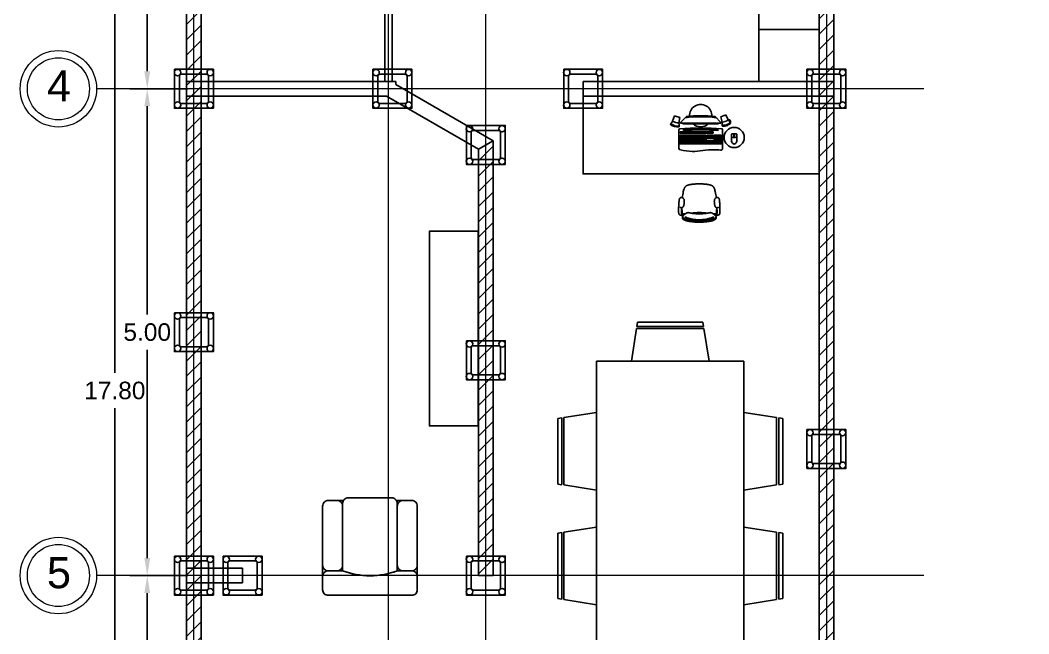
# Model space of a CAD drawing. Header units: metres. Extents: x 25 to 708562, y 11 to 4563236.
# Drawn here: x 25.21 to 35.57, y 18.1 to 24.4 of the extents above; entities that cross this region are included whole.
import ezdxf

# ---------------------------------------------------------------- set-up
doc = ezdxf.new("R2010")
doc.units = ezdxf.units.M
doc.header["$PDMODE"] = 35
doc.linetypes.add('ACAD_ISO04W100', pattern=[30, 24, -3, 0, -3])
for name, color, linetype, lineweight in [('Aux', 10, 'ACAD_ISO04W100', 18), ('Cotas', 100, 'Continuous', 15), ('Muros', 140, 'Continuous', 25)]:
    doc.layers.add(name, color=color, linetype=linetype, lineweight=lineweight)
for name, color, linetype in [('Kastillo', 30, 'Continuous'), ('Muebles', 8, 'Continuous'), ('Muros de Carga', 221, 'Continuous')]:
    doc.layers.add(name, color=color, linetype=linetype)
doc.styles.get("Standard").update_dxf_attribs({"font": 'arial.ttf'})
doc.dimstyles.new('Muros', dxfattribs={"dimtxt": 0.18, "dimasz": 0.18, "dimexe": 0.18, "dimexo": 0.0625, "dimgap": 0.09, "dimtad": 0, "dimtih": 1, "dimtoh": 1, "dimzin": 0, "dimdsep": 46, "dimtxsty": 'Standard', "dimcen": 0.09, "dimadec": 0, "dimazin": 0, "dimtfac": 1, "dimtofl": 0, "dimtmove": 0, "dimatfit": 3, "dimfxl": 1, "dimtolj": 1, "dimtzin": 0, "dimarcsym": 0})
pattern_1 = [(45, (23.29246, 9.41529), (-0.07857724, 0.07857724), [])]

# ---------------------------------------------------------------- blocks, each defined once
blk = doc.blocks.new('mesa_07')
at = {"linetype": 'Continuous'}
for p, q in [((-62.21, 70.1), (-62.6, 67.6)), ((-62.21, 70.1), (-22.21, 70.1)), ((-21.82, 67.59), (-22.21, 70.1)), ((7.79, 70.1), (7.4, 67.6)), ((7.79, 70.1), (47.79, 70.1)), ((48.18, 67.59), (47.79, 70.1)), ((-62.79, 66.35), (-65.92, 46.34)), ((-62.78, 66.35), (-21.61, 66.35)), ((-21.81, 67.6), (-62.59, 67.6)), ((-18.49, 46.34), (-21.62, 66.34)), ((7.21, 66.35), (4.08, 46.34)), ((7.22, 66.35), (48.39, 66.35)), ((48.19, 67.6), (7.41, 67.6)), ((51.51, 46.34), (48.38, 66.34)), ((82.79, 46.35), (-97.21, 46.35)), ((-97.21, 46.35), (-97.21, -43.65)), ((82.79, -43.65), (82.79, 46.35)), ((-117.21, 21.93), (-97.2, 25.06)), ((102.79, 21.93), (82.79, 25.06)), ((-120.96, 21.35), (-118.46, 21.74)), ((-120.96, 21.35), (-120.96, -18.65)), ((-118.46, -19.05), (-118.46, 21.73)), ((-117.21, 21.92), (-117.21, -19.25)), ((102.79, 21.92), (102.79, -19.25)), ((106.54, 21.35), (104.04, 21.74)), ((104.04, -19.05), (104.04, 21.73)), ((106.54, 21.35), (106.54, -18.65)), ((-118.46, -19.05), (-120.96, -18.65)), ((-97.2, -22.37), (-117.21, -19.24)), ((82.79, -22.37), (102.79, -19.24)), ((104.04, -19.05), (106.54, -18.65)), ((-97.21, -43.65), (82.79, -43.65)), ((-62.79, -63.66), (-65.92, -43.65)), ((-18.49, -43.65), (-21.62, -63.65)), ((7.21, -63.66), (4.08, -43.65)), ((51.51, -43.65), (48.38, -63.65)), ((-62.78, -63.65), (-21.61, -63.65)), ((-62.21, -67.4), (-62.6, -64.91)), ((-21.81, -64.9), (-62.59, -64.9)), ((-62.21, -67.4), (-22.21, -67.4)), ((-21.82, -64.9), (-22.21, -67.4)), ((7.22, -63.65), (48.39, -63.65)), ((7.79, -67.4), (7.4, -64.91)), ((48.19, -64.9), (7.41, -64.9)), ((7.79, -67.4), (47.79, -67.4)), ((48.18, -64.9), (47.79, -67.4))]:
    blk.add_line(p, q, dxfattribs=at)
blk = doc.blocks.new('SILLON1')
blk.add_lwpolyline([(0, 0), (0, 0.375, -0.414214), (0.05, 0.425), (0.17, 0.425, -0.414214), (0.22, 0.375), (0.22, 0.2463, -0.236068), (0.22, 0.2463, 0.082193), (0.1749, 0, 0.082193), (0.22, -0.2463, -0.236068), (0.22, -0.2463), (0.22, -0.375, -0.414214), (0.17, -0.425), (0.05, -0.425, -0.414214), (0, -0.375)], format="xyb", close=True)
for points in [[(0, -0.025), (0, 0.375, -0.414214), (0.05, 0.425), (0.8, 0.425, -0.414214), (0.85, 0.375), (0.85, 0.2383, -0.414214)], [(0.47, 0.425), (0.27, 0.425, 0.414214), (0.22, 0.375), (0.22, 0.295, 0.414214), (0.27, 0.245), (0.8, 0.245, 0.414214), (0.85, 0.295), (0.85, 0.375, 0.414214), (0.8, 0.425), (0.47, 0.425)], [(0.22, 0.245, -0.001903), (0.22, 0.245, 0.082193), (0.1747, -0.0018, 0.081293), (0.2187, -0.245), (0.825, -0.245, 0.414214), (0.875, -0.195), (0.875, 0.195, 0.414214), (0.825, 0.245), (0.22, 0.245)], [(0.85, -0.2383), (0.85, -0.375, -0.414214), (0.8, -0.425), (0.05, -0.425, -0.414214), (0, -0.375), (0, -0.025)], [(0.47, -0.425), (0.27, -0.425, -0.414214), (0.22, -0.375), (0.22, -0.295, -0.414214), (0.27, -0.245), (0.8, -0.245, -0.414214), (0.85, -0.295), (0.85, -0.375, -0.414214), (0.8, -0.425), (0.47, -0.425)]]:
    blk.add_lwpolyline(points, format="xyb")
blk = doc.blocks.new('oficina_04')
for p, q in [((-651.1, 1661.1), (-653.2, 1655.5)), ((-645.3, 1659.5), (-651.1, 1661.1)), ((-645.3, 1659.5), (-646.3, 1653.7)), ((-644.7, 1654.2), (-638.4, 1660.4)), ((-601.4, 1654.2), (-607.6, 1660.4)), ((-595.9, 1662.2), (-601.5, 1660.2)), ((-601.5, 1660.2), (-600.1, 1654.4)), ((-595.9, 1662.2), (-593.4, 1656.8)), ((-655, 1652.8), (-655.3, 1652.3)), ((-646.5, 1646.4), (-646.5, 1626.6)), ((-646.1, 1650.4), (-646.1, 1649.9)), ((-644.3, 1653.3), (-601.7, 1653.3)), ((-642, 1652.8), (-642, 1653.3)), ((-642, 1652.8), (-604, 1652.8)), ((-641.6, 1646.6), (-641.5, 1645.6)), ((-639.7, 1646.7), (-639.7, 1645.7)), ((-637.8, 1646.8), (-637.8, 1645.8)), ((-636, 1646.9), (-636, 1645.9)), ((-634.1, 1646.9), (-634.1, 1645.9)), ((-632.3, 1647), (-632.2, 1646)), ((-630.4, 1647), (-630.4, 1646)), ((-628.6, 1647), (-628.5, 1646)), ((-626.7, 1647.1), (-626.7, 1646.1)), ((-624.8, 1647.1), (-624.8, 1646.1)), ((-623, 1647.1), (-623, 1646.1)), ((-621.1, 1647.1), (-621.1, 1646.1)), ((-619.3, 1647.1), (-619.3, 1646.1)), ((-617.4, 1647), (-617.4, 1646)), ((-615.5, 1647), (-615.6, 1646)), ((-613.7, 1647), (-613.7, 1646)), ((-611.8, 1646.9), (-611.9, 1645.9)), ((-610, 1646.9), (-610, 1645.9)), ((-608.1, 1646.8), (-608.2, 1645.8)), ((-606.3, 1646.7), (-606.3, 1645.7)), ((-604.4, 1646.6), (-604.5, 1645.6)), ((-604, 1652.8), (-604, 1653.3)), ((-600.1, 1651.2), (-600, 1650.6)), ((-599.5, 1626.4), (-599.5, 1646.4)), ((-591.3, 1654.3), (-591.1, 1653.8)), ((-645, 1644.1), (-609.5, 1644.1)), ((-645, 1644.1), (-645, 1642.6)), ((-645, 1642.6), (-609.5, 1642.6)), ((-645, 1640.6), (-645, 1631.6)), ((-617, 1640.6), (-645, 1640.6)), ((-645, 1638.8), (-617, 1638.8)), ((-645, 1637), (-617, 1637)), ((-645, 1635.2), (-617, 1635.2)), ((-643.1, 1644.1), (-643.1, 1642.6)), ((-643.1, 1640.6), (-643.1, 1631.6)), ((-641.2, 1644.1), (-641.2, 1642.6)), ((-641.2, 1640.6), (-641.2, 1631.6)), ((-639.4, 1644.1), (-639.4, 1642.6)), ((-639.4, 1640.6), (-639.4, 1631.6)), ((-637.5, 1644.1), (-637.5, 1642.6)), ((-637.5, 1640.6), (-637.5, 1631.6)), ((-635.6, 1644.1), (-635.6, 1642.6)), ((-635.6, 1640.6), (-635.6, 1631.6)), ((-633.8, 1644.1), (-633.8, 1642.6)), ((-633.8, 1640.6), (-633.8, 1631.6)), ((-631.9, 1644.1), (-631.9, 1642.6)), ((-631.9, 1640.6), (-631.9, 1631.6)), ((-630, 1644.1), (-630, 1642.6)), ((-630, 1640.6), (-630, 1631.6)), ((-628.2, 1644.1), (-628.2, 1642.6)), ((-628.2, 1640.6), (-628.2, 1631.6)), ((-626.3, 1644.1), (-626.3, 1642.6)), ((-626.3, 1640.6), (-626.3, 1631.6)), ((-624.4, 1644.1), (-624.4, 1642.6)), ((-624.4, 1640.6), (-624.4, 1631.6)), ((-622.6, 1644.1), (-622.6, 1642.6)), ((-622.6, 1640.6), (-622.6, 1631.6)), ((-620.7, 1644.1), (-620.7, 1642.6)), ((-620.7, 1640.6), (-620.7, 1631.6)), ((-618.8, 1644.1), (-618.8, 1642.6)), ((-618.8, 1640.6), (-618.8, 1631.6)), ((-617, 1644.1), (-617, 1642.6)), ((-617, 1631.6), (-617, 1640.6)), ((-616, 1640.6), (-616, 1637.4)), ((-609.3, 1640.6), (-616, 1640.6)), ((-616, 1639), (-609.3, 1639)), ((-616, 1637.4), (-609.3, 1637.4)), ((-616, 1634.8), (-616, 1631.6)), ((-609.3, 1634.8), (-616, 1634.8)), ((-615.1, 1644.1), (-615.1, 1642.6)), ((-613.8, 1640.6), (-613.8, 1637.4)), ((-613.8, 1634.8), (-613.8, 1631.6)), ((-613.2, 1644.1), (-613.2, 1642.6)), ((-611.6, 1640.6), (-611.6, 1637.4)), ((-611.6, 1634.8), (-611.6, 1631.6)), ((-611.4, 1644.1), (-611.4, 1642.6)), ((-609.5, 1644.1), (-609.5, 1642.6)), ((-609.3, 1637.4), (-609.3, 1640.6)), ((-609.3, 1631.6), (-609.3, 1634.8)), ((-608.4, 1640.6), (-608.4, 1631.6)), ((-601, 1640.6), (-608.4, 1640.6)), ((-608.4, 1638.8), (-601, 1638.8)), ((-608.4, 1637), (-601, 1637)), ((-608.4, 1635.2), (-601, 1635.2)), ((-606.5, 1640.6), (-606.5, 1631.6)), ((-604.7, 1640.6), (-604.7, 1631.6)), ((-602.8, 1640.6), (-602.8, 1631.6)), ((-601, 1631.6), (-601, 1640.6)), ((-590.1, 1640.8), (-590.1, 1634.9)), ((-587.1, 1641.5), (-587.1, 1641.9)), ((-587.1, 1638), (-587.1, 1638.8)), ((-584.1, 1634.9), (-584.1, 1640.8)), ((-646.5, 1631.1), (-599.5, 1631.1)), ((-645, 1633.4), (-617, 1633.4)), ((-645, 1631.6), (-617, 1631.6)), ((-616, 1633.2), (-609.3, 1633.2)), ((-616, 1631.6), (-609.3, 1631.6)), ((-608.4, 1633.4), (-601, 1633.4)), ((-608.4, 1631.6), (-601, 1631.6))]:
    blk.add_line(p, q)
for points in [[(-593, 1656.4), (-592.1, 1657), (-590.8, 1655.3), (-591.6, 1654.7)], [(-593.9, 1651.3), (-593.8, 1651), (-594.2, 1650.8), (-594.4, 1651.1)], [(-591.9, 1652.5), (-591.7, 1652.2), (-592.1, 1652), (-592.3, 1652.2)]]:
    blk.add_lwpolyline(points)
blk.add_lwpolyline([(-587.4, 1638.8), (-586.7, 1638.8), (-586.7, 1641.5), (-587.4, 1641.5)], close=True)
blk.add_circle((-587.1, 1638), 10.8)
for centre, radius, start, end in [((-623, 1661.4), 12, 357.2, 182.8), ((-623, 1537.5), 122.8, 82.2419, 97.7581), ((-623, 1538.5), 122.8, 82.7836, 97.2164), ((-601.3, 1668.2), 13.9, 274.6696, 304.6696), ((-608.2, 1643), 20.2, 33.6916, 42.9076), ((-654.8, 1652.1), 0.5, 154.6952, 231.1927), ((-648.2, 1660.3), 11, 231.1927, 278.8073), ((-637.3, 1643), 20.2, 141.762, 150.978), ((-648, 1661.3), 11, 230.0954, 279.9046), ((-646.3, 1667.6), 13.9, 240, 270), ((-646.6, 1649.9), 0.5, 278.8073, 355.3048), ((-645.5, 1646.4), 1, 93.3954, 180), ((-666.3, 1650.8), 20.2, 359.022, 8.238), ((-623, 1267.2), 380.9, 86.6046, 93.3954), ((-644.3, 1653.8), 0.5, 135, 270), ((-623, 1266.2), 380.9, 87.2046, 92.7954), ((-623, 1265.2), 380.9, 87.2119, 92.7881), ((-623, 1661.4), 12, 225.3978, 314.6022), ((-601.7, 1653.8), 0.5, 270, 45), ((-600.5, 1646.4), 1, 0, 86.6046), ((-579.9, 1653.2), 20.2, 176.4315, 185.6476), ((-599.1, 1662.1), 11, 264.7649, 314.5742), ((-599.5, 1650.7), 0.5, 189.3647, 265.8623), ((-598.7, 1661.2), 11, 265.8623, 313.4768), ((-591.5, 1653.6), 0.5, 313.4768, 29.9744), ((-589.1, 1640.8), 1, 93.2537, 180), ((-587.1, 1648.7), 10.7, 253.6658, 286.3342), ((-584.8, 1635.2), 5.25, 183.8913, 225.9268), ((-587.1, 1605.6), 36.2, 86.7463, 93.2537), ((-589.3, 1635.2), 5.25, 314.0732, 356.1087), ((-585.1, 1640.8), 1, 0, 86.7463), ((-644.5, 1626.6), 2, 180, 259.6723), ((-601.5, 1626.4), 2, 263.962, 0), ((-587.1, 1632.9), 2, 224.9768, 315.0232)]:
    blk.add_arc(centre, radius, start, end)
blk.add_open_spline([(-644.8, 1624.6), (-640.6, 1623.8), (-628.7, 1621.9), (-614.3, 1625.6), (-604.1, 1624.7), (-601.7, 1624.5)], degree=3, knots=[1.656566, 1.656566, 1.656566, 1.656566, 14.358286, 37.680873, 44.999135, 44.999135, 44.999135, 44.999135])
blk = doc.blocks.new('sillondes002-pl')
for points in [[(-27.8, 33.2), (-27.4, 33.4), (-26.9, 33.5), (-26.6, 33.6), (-26.2, 33.6), (-25.9, 33.7), (-25.6, 33.7), (-25.4, 33.7), (-25.1, 33.7), (-24.9, 33.7), (-24.7, 33.6), (-24.5, 33.6), (-24.4, 33.6), (-24.2, 33.5), (-24.1, 33.5), (-23.9, 33.4), (-23.8, 33.3), (-23.7, 33.2), (-23.6, 33.2), (-23.4, 33), (-23.3, 32.9), (-23.2, 32.7), (-23.1, 32.6), (-22.9, 32.4), (-22.8, 32.1), (-22.7, 31.9), (-22.6, 31.6), (-22.4, 31.2), (-22.3, 30.9), (-22.2, 30.5), (-22.1, 30.1), (-22, 29.7), (-21.9, 29.3), (-21.8, 28.8), (-21.8, 28.4), (-21.7, 27.9), (-21.7, 27.5), (-21.6, 27), (-21.6, 26.5), (-21.6, 26.1), (-21.6, 25.6), (-21.5, 25.1), (-21.5, 24.6), (-21.6, 24.1), (-21.6, 23.7), (-21.6, 23.2), (-21.7, 22.8), (-21.8, 22.3), (-22, 21.9), (-22.2, 21.5), (-22.4, 21.1), (-22.7, 20.7), (-23, 20.4), (-23.3, 20), (-23.6, 19.8), (-23.9, 19.6), (-24.3, 19.4), (-24.7, 19.3), (-25, 19.2), (-25.4, 19.2), (-25.7, 19.2), (-26, 19.3), (-26.4, 19.4), (-26.7, 19.5), (-27, 19.6), (-27.2, 19.7), (-27.5, 19.9), (-27.7, 20.1), (-27.9, 20.4), (-28.1, 20.7), (-28.3, 21.1), (-28.4, 21.6), (-28.6, 22.3), (-28.7, 23.1), (-28.8, 24), (-28.9, 24.9), (-29, 26), (-29.1, 27), (-29.2, 28.1), (-29.2, 29.2), (-29.3, 30.2), (-29.3, 31.2), (-29.4, 32.1), (-29.4, 32.9), (-29.4, 33.7), (-29.4, 34.5), (-29.5, 35.2), (-29.5, 35.9), (-29.5, 36.6), (-29.5, 37.2), (-29.5, 37.9), (-29.5, 38.5), (-29.5, 39.1), (-29.5, 39.6), (-29.4, 40.1), (-29.4, 40.6), (-29.4, 41), (-29.3, 41.4), (-29.2, 41.8), (-29.2, 42.1), (-29.1, 42.3), (-29, 42.6), (-28.9, 42.8), (-28.8, 43), (-28.6, 43.2), (-28.4, 43.4), (-28.3, 43.5), (-28.1, 43.7), (-27.8, 43.8), (-27.6, 44), (-27.3, 44.1), (-27, 44.2), (-26.7, 44.3), (-26.4, 44.4), (-26, 44.5), (-25.6, 44.6), (-25.2, 44.7), (-24.7, 44.7), (-24.1, 44.8), (-23.4, 44.8), (-22.7, 44.8)], [(-25, 33.7), (-25.1, 35), (-25.2, 36.2), (-25.3, 37.2), (-25.4, 38), (-25.4, 38.7), (-25.5, 39.3), (-25.5, 39.8), (-25.5, 40.2), (-25.5, 40.6), (-25.5, 40.9), (-25.4, 41.2), (-25.4, 41.5), (-25.4, 41.7), (-25.3, 41.9), (-25.3, 42.1), (-25.2, 42.3), (-25.1, 42.5), (-25, 42.7), (-24.9, 42.9), (-24.8, 43.1), (-24.6, 43.3), (-24.4, 43.5), (-24.2, 43.8), (-23.9, 44)], [(23.7, 47.7), (22.6, 48.2), (21.7, 48.7), (20.8, 49.1), (20, 49.4), (19.3, 49.7), (18.6, 49.9), (17.9, 50.1), (17.3, 50.3), (16.7, 50.5), (16, 50.7), (15.4, 50.8), (14.7, 51), (13.9, 51.2), (13.1, 51.3), (12.2, 51.5), (11.2, 51.6), (10, 51.7), (8.8, 51.8), (7.4, 52), (6, 52.1), (4.5, 52.1), (3, 52.2), (1.4, 52.2), (-0.2, 52.2), (-1.8, 52.2), (-3.4, 52.2), (-4.9, 52.1), (-6.4, 52.1), (-7.9, 52), (-9.2, 51.8), (-10.5, 51.7), (-11.7, 51.6), (-12.7, 51.5), (-13.6, 51.3), (-14.5, 51.2), (-15.2, 51), (-15.9, 50.8), (-16.5, 50.7), (-17.2, 50.5), (-17.8, 50.3), (-18.4, 50.1), (-19.1, 49.9), (-19.8, 49.7), (-20.5, 49.4), (-21.3, 49.1), (-22.2, 48.7), (-23.2, 48.2), (-24.2, 47.7)], [(-20.6, 46.9), (-19.4, 47.3), (-18.3, 47.7), (-17.3, 48.1), (-16.3, 48.4), (-15.3, 48.7), (-14.4, 49), (-13.6, 49.2), (-12.8, 49.4), (-12, 49.6), (-11.2, 49.8), (-10.5, 50), (-9.8, 50.1), (-9.1, 50.2), (-8.4, 50.3), (-7.6, 50.4), (-6.9, 50.5), (-6.1, 50.6), (-5.3, 50.6), (-4.5, 50.7), (-3.7, 50.8), (-2.8, 50.8), (-2, 50.8), (-1.1, 50.9), (-0.3, 50.9), (0.6, 50.9), (1.5, 50.8), (2.3, 50.8), (3.2, 50.8), (4, 50.7), (4.8, 50.6), (5.6, 50.6), (6.4, 50.5), (7.1, 50.4), (7.8, 50.3), (8.6, 50.2), (9.3, 50.1), (10, 50), (10.7, 49.8), (11.5, 49.6), (12.2, 49.4), (13.1, 49.2), (13.9, 49), (14.8, 48.7), (15.7, 48.4), (16.7, 48.1), (17.8, 47.7), (18.9, 47.3), (20.1, 46.9)], [(27.3, 33.2), (26.8, 33.4), (26.4, 33.5), (26, 33.6), (25.7, 33.6), (25.4, 33.7), (25.1, 33.7), (24.8, 33.7), (24.6, 33.7), (24.4, 33.7), (24.2, 33.6), (24, 33.6), (23.8, 33.6), (23.7, 33.5), (23.5, 33.5), (23.4, 33.4), (23.3, 33.3), (23.1, 33.2), (23, 33.2), (22.9, 33), (22.8, 32.9), (22.7, 32.7), (22.5, 32.6), (22.4, 32.4), (22.3, 32.1), (22.2, 31.9), (22, 31.6), (21.9, 31.2), (21.8, 30.9), (21.7, 30.5), (21.6, 30.1), (21.5, 29.7), (21.4, 29.3), (21.3, 28.8), (21.2, 28.4), (21.2, 27.9), (21.1, 27.5), (21.1, 27), (21.1, 26.5), (21.1, 26.1), (21, 25.6), (21, 25.1), (21, 24.6), (21, 24.1), (21.1, 23.7), (21.1, 23.2), (21.2, 22.8), (21.3, 22.3), (21.5, 21.9), (21.6, 21.5), (21.9, 21.1), (22.1, 20.7), (22.4, 20.4), (22.7, 20), (23.1, 19.8), (23.4, 19.6), (23.8, 19.4), (24.1, 19.3), (24.5, 19.2), (24.8, 19.2), (25.2, 19.2), (25.5, 19.3), (25.8, 19.4), (26.1, 19.5), (26.4, 19.6), (26.7, 19.7), (27, 19.9), (27.2, 20.1), (27.4, 20.4), (27.6, 20.7), (27.8, 21.1), (27.9, 21.6), (28.1, 22.3), (28.2, 23.1), (28.3, 24), (28.4, 24.9), (28.5, 26), (28.6, 27), (28.6, 28.1), (28.7, 29.2), (28.7, 30.2), (28.8, 31.2), (28.8, 32.1), (28.9, 32.9), (28.9, 33.7), (28.9, 34.5), (28.9, 35.2), (29, 35.9), (29, 36.6), (29, 37.2), (29, 37.9), (29, 38.5), (28.9, 39.1), (28.9, 39.6), (28.9, 40.1), (28.9, 40.6), (28.8, 41), (28.8, 41.4), (28.7, 41.8), (28.7, 42.1), (28.6, 42.3), (28.5, 42.6), (28.4, 42.8), (28.2, 43), (28.1, 43.2), (27.9, 43.4), (27.7, 43.5), (27.5, 43.7), (27.3, 43.8), (27.1, 44), (26.8, 44.1), (26.5, 44.2), (26.2, 44.3), (25.9, 44.4), (25.5, 44.5), (25.1, 44.6), (24.7, 44.7), (24.2, 44.7), (23.6, 44.8), (22.9, 44.8), (22.1, 44.8)], [(24.4, 33.7), (24.6, 35), (24.7, 36.2), (24.8, 37.2), (24.8, 38), (24.9, 38.7), (24.9, 39.3), (24.9, 39.8), (24.9, 40.2), (24.9, 40.6), (24.9, 40.9), (24.9, 41.2), (24.9, 41.5), (24.8, 41.7), (24.8, 41.9), (24.7, 42.1), (24.7, 42.3), (24.6, 42.5), (24.5, 42.7), (24.4, 42.9), (24.3, 43.1), (24.1, 43.3), (23.9, 43.5), (23.6, 43.8), (23.3, 44)], [(-25.2, 42.4), (-25, 42.4), (-24.7, 42.5), (-24.2, 42.5), (-23.7, 42.5), (-23, 42.5), (-22.3, 42.5), (-21.5, 42.5), (-20, 42.5)], [(-24.9, 33.7), (-24.8, 34.5), (-24.8, 35.3), (-24.8, 36), (-24.7, 36.6), (-24.7, 37.2), (-24.7, 37.7), (-24.6, 38.2), (-24.6, 38.6), (-24.6, 39), (-24.6, 39.4), (-24.6, 39.7), (-24.5, 40), (-24.5, 40.3), (-24.5, 40.5), (-24.4, 40.8), (-24.4, 41), (-24.4, 41.2), (-24.3, 41.4), (-24.3, 41.6), (-24.2, 41.8), (-24.2, 42), (-24.1, 42.2), (-24, 42.4), (-23.9, 42.5)], [(-11.4, 41.5), (-9.9, 41.3), (-8.4, 41.1), (-7, 41), (-5.6, 40.9), (-4.2, 40.8), (-2.9, 40.7), (-1.6, 40.7), (-0.3, 40.7), (1, 40.7), (2.4, 40.7), (3.7, 40.8), (5.1, 40.9), (6.4, 41), (7.9, 41.1), (9.4, 41.3), (10.9, 41.5)], [(24.6, 42.4), (24.5, 42.4), (24.1, 42.5), (23.7, 42.5), (23.1, 42.5), (22.5, 42.5), (21.8, 42.5), (21, 42.5), (19.5, 42.5)], [(24.4, 33.7), (24.3, 34.5), (24.3, 35.3), (24.2, 36), (24.2, 36.6), (24.2, 37.2), (24.1, 37.7), (24.1, 38.2), (24.1, 38.6), (24.1, 39), (24.1, 39.4), (24, 39.7), (24, 40), (24, 40.3), (24, 40.5), (23.9, 40.8), (23.9, 41), (23.9, 41.2), (23.8, 41.4), (23.8, 41.6), (23.7, 41.8), (23.6, 42), (23.6, 42.2), (23.5, 42.4), (23.4, 42.5)], [(23.9, 19.4), (23.2, 15.7), (22.7, 13.1), (22.3, 11), (21.9, 9.4), (21.6, 8.2), (21.3, 7.3), (21, 6.6), (20.7, 6.1), (20.5, 5.6), (20.3, 5.2), (20.1, 4.9), (19.9, 4.6), (19.7, 4.3), (19.5, 4.1), (19.3, 3.9), (19.1, 3.7), (18.9, 3.5), (18.6, 3.3), (18.4, 3.1), (18.1, 2.9), (17.8, 2.7), (17.5, 2.5), (17.2, 2.3), (16.8, 2.2), (16.5, 2), (16.1, 1.9), (15.6, 1.8), (15.2, 1.6), (14.7, 1.5), (14.2, 1.4), (13.6, 1.3), (13.1, 1.2), (12.5, 1.1), (11.9, 1), (11.3, 0.9), (10.7, 0.8), (10, 0.7), (9.4, 0.6), (8.7, 0.6), (8.1, 0.5), (7.5, 0.4), (6.8, 0.4), (6.2, 0.3), (5.6, 0.3), (5, 0.2), (4.5, 0.2), (3.9, 0.1), (3.4, 0.1), (2.9, 0.1), (2.4, 0.1), (1.9, 0.1), (1.4, 0), (1, 0), (0.6, 0), (0.1, 0), (-0.3, 0), (-0.7, 0), (-1.1, 0), (-1.6, 0), (-2, 0), (-2.5, 0.1), (-2.9, 0.1), (-3.4, 0.1), (-3.9, 0.1), (-4.4, 0.1), (-5, 0.2), (-5.6, 0.2), (-6.1, 0.3), (-6.7, 0.3), (-7.4, 0.4), (-8, 0.4), (-8.6, 0.5), (-9.3, 0.6), (-9.9, 0.6), (-10.5, 0.7), (-11.2, 0.8), (-11.8, 0.9), (-12.4, 1), (-13, 1.1), (-13.6, 1.2), (-14.2, 1.3), (-14.7, 1.4), (-15.2, 1.5), (-15.7, 1.6), (-16.1, 1.8), (-16.6, 1.9), (-17, 2), (-17.4, 2.2), (-17.7, 2.3), (-18, 2.5), (-18.3, 2.7), (-18.6, 2.9), (-18.9, 3.1), (-19.1, 3.3), (-19.4, 3.5), (-19.6, 3.7), (-19.8, 3.9), (-20, 4.1), (-20.2, 4.3), (-20.4, 4.6), (-20.6, 4.9), (-20.8, 5.2), (-21, 5.6), (-21.3, 6.1), (-21.5, 6.6), (-21.8, 7.3), (-22.1, 8.2), (-22.4, 9.4), (-22.8, 11), (-23.2, 13.1), (-23.7, 15.7), (-24.4, 19.4)]]:
    blk.add_lwpolyline(points)
blk.add_lwpolyline([(-18.9, 41.7), (-18.7, 41.5), (-18.5, 41.4), (-18.3, 41.3), (-18.1, 41.2), (-17.9, 41.1), (-17.7, 41), (-17.5, 41), (-17.3, 40.9), (-17.1, 40.8), (-16.9, 40.8), (-16.6, 40.8), (-16.4, 40.7), (-16.2, 40.7), (-15.9, 40.7), (-15.7, 40.7), (-15.4, 40.8), (-15.1, 40.8), (-14.9, 40.9), (-14.6, 40.9), (-14.3, 41), (-13.9, 41.1), (-13.5, 41.1), (-13.1, 41.2), (-12.7, 41.3), (-12.2, 41.4), (-11.7, 41.5), (-11.2, 41.5), (-10.6, 41.6), (-10.1, 41.7), (-9.5, 41.8), (-8.9, 41.8), (-8.3, 41.9), (-7.7, 41.9), (-7.1, 42), (-6.6, 42), (-6, 42.1), (-5.5, 42.1), (-4.9, 42.2), (-4.4, 42.2), (-3.9, 42.2), (-3.4, 42.2), (-2.9, 42.3), (-2.5, 42.3), (-2, 42.3), (-1.6, 42.3), (-1.1, 42.3), (-0.7, 42.3), (-0.3, 42.3), (0.2, 42.3), (0.6, 42.3), (1, 42.3), (1.5, 42.3), (2, 42.3), (2.4, 42.3), (2.9, 42.2), (3.4, 42.2), (3.9, 42.2), (4.4, 42.2), (4.9, 42.1), (5.5, 42.1), (6, 42), (6.6, 42), (7.2, 41.9), (7.8, 41.9), (8.4, 41.8), (8.9, 41.8), (9.5, 41.7), (10.1, 41.6), (10.7, 41.5), (11.2, 41.5), (11.7, 41.4), (12.2, 41.3), (12.6, 41.2), (13, 41.1), (13.4, 41.1), (13.7, 41), (14, 40.9), (14.3, 40.9), (14.6, 40.8), (14.9, 40.8), (15.1, 40.7), (15.4, 40.7), (15.6, 40.7), (15.9, 40.7), (16.1, 40.8), (16.3, 40.8), (16.6, 40.8), (16.8, 40.9), (17, 41), (17.2, 41), (17.4, 41.1), (17.6, 41.2), (17.8, 41.3), (18, 41.4), (18.2, 41.5), (18.4, 41.7), (18.6, 41.8), (18.8, 41.9), (19, 42.1), (19.2, 42.2), (19.4, 42.4), (19.7, 42.6), (19.9, 42.8), (20.2, 43.1), (20.5, 43.3), (20.9, 43.6), (21.2, 43.9), (21.5, 44.2), (21.9, 44.5), (22.2, 44.8), (22.5, 45.2), (22.7, 45.5), (22.9, 45.8), (23.1, 46.1), (23.3, 46.4), (23.4, 46.7), (23.5, 46.9), (23.6, 47.2), (23.7, 47.4), (23.7, 47.7), (23.7, 47.9), (23.7, 48.1), (23.7, 48.3), (23.7, 48.5), (23.6, 48.7), (23.5, 48.9), (23.4, 49.1), (23.3, 49.3), (23.1, 49.6), (22.9, 49.8), (22.6, 50), (22.3, 50.2), (22.1, 50.4), (21.7, 50.6), (21.4, 50.8), (21.1, 51), (20.8, 51.2), (20.4, 51.3), (20.1, 51.5), (19.7, 51.6), (19.4, 51.7), (19, 51.8), (18.6, 52), (18.3, 52.1), (17.9, 52.2), (17.5, 52.3), (17.1, 52.4), (16.7, 52.5), (16.3, 52.6), (15.8, 52.7), (15.4, 52.8), (14.9, 52.8), (14.4, 52.9), (13.8, 53), (13.2, 53.1), (12.7, 53.2), (12, 53.3), (11.4, 53.4), (10.7, 53.4), (10, 53.5), (9.3, 53.6), (8.6, 53.7), (7.8, 53.8), (7.1, 53.8), (6.3, 53.9), (5.6, 54), (4.9, 54), (4.2, 54.1), (3.6, 54.1), (3, 54.2), (2.4, 54.2), (1.8, 54.2), (1.3, 54.2), (0.8, 54.2), (0.2, 54.3), (-0.3, 54.3), (-0.8, 54.3), (-1.3, 54.2), (-1.8, 54.2), (-2.4, 54.2), (-2.9, 54.2), (-3.5, 54.2), (-4.1, 54.1), (-4.8, 54.1), (-5.4, 54), (-6.1, 54), (-6.9, 53.9), (-7.6, 53.8), (-8.3, 53.8), (-9.1, 53.7), (-9.8, 53.6), (-10.5, 53.5), (-11.2, 53.4), (-11.9, 53.4), (-12.6, 53.3), (-13.2, 53.2), (-13.8, 53.1), (-14.3, 53), (-14.9, 52.9), (-15.4, 52.8), (-15.9, 52.8), (-16.4, 52.7), (-16.8, 52.6), (-17.2, 52.5), (-17.6, 52.4), (-18, 52.3), (-18.4, 52.2), (-18.8, 52.1), (-19.2, 52), (-19.5, 51.8), (-19.9, 51.7), (-20.2, 51.6), (-20.6, 51.5), (-20.9, 51.3), (-21.3, 51.2), (-21.6, 51), (-21.9, 50.8), (-22.3, 50.6), (-22.6, 50.4), (-22.9, 50.2), (-23.1, 50), (-23.4, 49.8), (-23.6, 49.6), (-23.8, 49.3), (-24, 49.1), (-24.1, 48.9), (-24.2, 48.7), (-24.2, 48.5), (-24.3, 48.3), (-24.3, 48.1), (-24.3, 47.9), (-24.2, 47.7), (-24.2, 47.4), (-24.1, 47.2), (-24.1, 46.9), (-24, 46.7), (-23.8, 46.4), (-23.7, 46.1), (-23.5, 45.8), (-23.2, 45.5), (-23, 45.2), (-22.7, 44.8), (-22.4, 44.5), (-22.1, 44.2), (-21.7, 43.9), (-21.4, 43.6), (-21.1, 43.3), (-20.8, 43.1), (-20.5, 42.8), (-20.2, 42.6), (-19.9, 42.4), (-19.7, 42.2), (-19.5, 42.1), (-19.3, 41.9), (-19.1, 41.8)], close=True)
blk = doc.blocks.new('*D49')
at = {"layer": 'Cotas', "color": 0, "lineweight": -2, "transparency": 16777216}
for p, q in [((26.929, 29.494), (25.999, 29.494)), ((26.179, 29.314), (26.179, 20.776)), ((26.179, 11.874), (26.179, 20.412)), ((26.929, 11.694), (25.999, 11.694))]:
    blk.add_line(p, q, dxfattribs=at)
at = {"layer": 'Cotas', "color": 0, "transparency": 16777216}
for points in [[(26.149, 29.314), (26.209, 29.314), (26.179, 29.494)], [(26.149, 11.874), (26.209, 11.874), (26.179, 11.694)]]:
    blk.add_solid(points, dxfattribs=at)
at = {"layer": 'Defpoints', "color": 0, "transparency": 16777216}
for p in [(26.992, 29.494), (26.179, 11.694), (26.992, 11.694)]:
    blk.add_point(p, dxfattribs=at)
at = {"layer": 'Cotas', "color": 0, "transparency": 16777216, "insert": (26.179, 20.594), "char_height": 0.18, "attachment_point": 5}
blk.add_mtext('\\A1;17.80', dxfattribs=at)
blk = doc.blocks.new('*D52')
at = {"layer": 'Cotas', "color": 0, "lineweight": -2, "transparency": 16777216}
for p, q in [((26.929, 25.694), (26.332, 25.694)), ((26.512, 25.514), (26.512, 24.876)), ((26.512, 23.874), (26.512, 24.512)), ((26.929, 23.694), (26.332, 23.694))]:
    blk.add_line(p, q, dxfattribs=at)
at = {"layer": 'Cotas', "color": 0, "transparency": 16777216}
for points in [[(26.482, 25.514), (26.542, 25.514), (26.512, 25.694)], [(26.482, 23.874), (26.542, 23.874), (26.512, 23.694)]]:
    blk.add_solid(points, dxfattribs=at)
at = {"layer": 'Defpoints', "color": 0, "transparency": 16777216}
for p in [(26.992, 25.694), (26.512, 23.694), (26.992, 23.694)]:
    blk.add_point(p, dxfattribs=at)
at = {"layer": 'Cotas', "color": 0, "transparency": 16777216, "insert": (26.512, 24.694), "char_height": 0.18, "attachment_point": 5}
blk.add_mtext('\\A1;2.00', dxfattribs=at)
blk = doc.blocks.new('*D53')
at = {"layer": 'Cotas', "color": 0, "lineweight": -2, "transparency": 16777216}
for p, q in [((26.929, 23.694), (26.332, 23.694)), ((26.512, 23.514), (26.512, 21.376)), ((26.512, 18.874), (26.512, 21.012)), ((26.929, 18.694), (26.332, 18.694))]:
    blk.add_line(p, q, dxfattribs=at)
at = {"layer": 'Cotas', "color": 0, "transparency": 16777216}
for points in [[(26.482, 23.514), (26.542, 23.514), (26.512, 23.694)], [(26.482, 18.874), (26.542, 18.874), (26.512, 18.694)]]:
    blk.add_solid(points, dxfattribs=at)
at = {"layer": 'Defpoints', "color": 0, "transparency": 16777216}
for p in [(26.992, 23.694), (26.512, 18.694), (26.992, 18.694)]:
    blk.add_point(p, dxfattribs=at)
at = {"layer": 'Cotas', "color": 0, "transparency": 16777216, "insert": (26.512, 21.194), "char_height": 0.18, "attachment_point": 5}
blk.add_mtext('\\A1;5.00', dxfattribs=at)
blk = doc.blocks.new('*D54')
at = {"layer": 'Cotas', "color": 0, "lineweight": -2, "transparency": 16777216}
for p, q in [((26.929, 18.694), (26.332, 18.694)), ((26.512, 18.514), (26.512, 17.676)), ((26.512, 16.474), (26.512, 17.312)), ((26.929, 16.294), (26.332, 16.294))]:
    blk.add_line(p, q, dxfattribs=at)
at = {"layer": 'Cotas', "color": 0, "transparency": 16777216}
for points in [[(26.482, 18.514), (26.542, 18.514), (26.512, 18.694)], [(26.482, 16.474), (26.542, 16.474), (26.512, 16.294)]]:
    blk.add_solid(points, dxfattribs=at)
at = {"layer": 'Defpoints', "color": 0, "transparency": 16777216}
for p in [(26.992, 18.694), (26.512, 16.294), (26.992, 16.294)]:
    blk.add_point(p, dxfattribs=at)
at = {"layer": 'Cotas', "color": 0, "transparency": 16777216, "insert": (26.512, 17.494), "char_height": 0.18, "attachment_point": 5}
blk.add_mtext('\\A1;2.40', dxfattribs=at)

msp = doc.modelspace()

# ---------------------------------------------------------------- hatches: boundary and pattern name
at = {"layer": 'Muros de Carga'}
h = msp.add_hatch(dxfattribs=at)
h.set_pattern_fill('ANSI31', color=256, scale=0.035)
h.set_pattern_definition(pattern_1)
h.paths.add_polyline_path([(28.917, 29.569), (26.917, 29.569), (27.067, 29.419), (28.917, 29.419)])
h.paths.add_polyline_path([(29.067, 29.569), (28.917, 29.569), (28.917, 29.419), (29.067, 29.419)])
h.paths.add_polyline_path([(33.567, 29.569), (29.067, 29.569), (29.067, 29.419), (33.417, 29.419)])
h.paths.add_polyline_path([(33.567, 29.569), (33.417, 29.419), (33.417, 25.769), (33.567, 25.769)])
h.paths.add_polyline_path([(33.567, 25.769), (33.417, 25.769), (33.417, 25.619), (33.567, 25.619)])
h.paths.add_polyline_path([(33.567, 25.619), (33.417, 25.619), (33.417, 23.769), (33.567, 23.769)])
h.paths.add_polyline_path([(33.567, 23.619), (33.417, 23.619), (33.417, 16.369), (33.567, 16.369)])
h.paths.add_polyline_path([(33.567, 23.769), (33.417, 23.769), (33.417, 23.619), (33.567, 23.619)])
h.paths.add_polyline_path([(33.567, 16.369), (33.417, 16.369), (33.417, 16.219), (33.567, 16.219)])
h.paths.add_polyline_path([(33.567, 16.219), (33.417, 16.219), (33.417, 12.769), (33.567, 12.769)])
h.paths.add_polyline_path([(33.567, 12.769), (33.417, 12.769), (33.417, 12.619), (33.567, 12.619)])
h.paths.add_polyline_path([(33.567, 12.619), (33.417, 12.619), (33.417, 11.769), (33.567, 11.619)])
h.paths.add_polyline_path([(33.417, 11.769), (30.067, 11.769), (29.917, 11.619), (33.567, 11.619)])
h.paths.add_polyline_path([(30.067, 16.219), (29.917, 16.369), (29.917, 12.769), (30.067, 12.769)])
h.paths.add_polyline_path([(30.067, 12.619), (29.917, 12.619), (29.917, 11.619), (30.067, 11.769)])
h.paths.add_polyline_path([(30.067, 12.769), (29.917, 12.769), (29.917, 12.619), (30.067, 12.619)])
h.paths.add_polyline_path([(29.067, 16.369), (27.067, 16.369), (27.067, 16.219), (28.917, 16.219), (28.917, 15.544), (29.067, 15.544)])
h.paths.add_polyline_path([(29.067, 14.544), (28.917, 14.544), (28.917, 13.869), (27.067, 13.869), (27.067, 16.219), (26.917, 16.219), (26.917, 13.719), (29.067, 13.719)])
h.paths.add_polyline_path([(27.067, 16.369), (26.917, 16.369), (26.917, 16.219), (27.067, 16.219)])
h.paths.add_polyline_path([(27.067, 18.619), (26.917, 18.619), (26.917, 16.369), (27.067, 16.369)])
h.paths.add_polyline_path([(27.067, 18.769), (26.917, 18.769), (26.917, 18.619), (27.067, 18.619)])
h.paths.add_polyline_path([(27.067, 23.619), (26.917, 23.619), (26.917, 18.769), (27.067, 18.769)])
h.paths.add_polyline_path([(27.067, 23.769), (26.917, 23.769), (26.917, 23.619), (27.067, 23.619)])
h.paths.add_polyline_path([(27.067, 29.419), (26.917, 29.569), (26.917, 23.769), (27.067, 23.769)])
h = msp.add_hatch(dxfattribs=at)
h.set_pattern_fill('ANSI31', color=256, scale=0.035)
h.set_pattern_definition(pattern_1)
h.paths.add_polyline_path([(41.514, 21.219), (41.514, 21.369), (41.514, 22.719), (41.514, 22.869), (41.364, 22.869), (41.364, 21.369), (41.364, 18.769), (41.364, 18.619), (41.364, 18.294), (41.514, 18.294)])
h.paths.add_polyline_path([(30.067, 18.694), (30.067, 23.16), (29.917, 23.073), (29.917, 18.694)])
h.paths.add_polyline_path([(41.364, 14.581), (41.364, 13.869), (41.514, 13.869), (41.514, 14.581)])

# ---------------------------------------------------------------- linework, layer by layer
at = {"layer": 'Aux'}
for p, q in [((26.992, 10.694), (26.992, 30.494)), ((28.992, 10.694), (28.992, 30.494)), ((29.992, 10.694), (29.992, 30.494)), ((33.492, 30.494), (33.492, 10.694)), ((34.492, 23.694), (25.992, 23.694)), ((34.492, 18.694), (25.992, 18.694))]:
    msp.add_line(p, q, dxfattribs=at)
for centre, radius in [((25.599, 23.694), 0.393), ((25.599, 23.694), 0.319), ((25.599, 18.694), 0.393), ((25.599, 18.694), 0.319)]:
    msp.add_circle(centre, radius, dxfattribs=at)
at = {"layer": 'Kastillo'}
for points in [[(26.792, 23.894), (27.192, 23.894), (27.192, 23.494), (26.792, 23.494)], [(28.832, 23.894), (29.232, 23.894), (29.232, 23.494), (28.832, 23.494)], [(30.792, 23.894), (31.192, 23.894), (31.192, 23.494), (30.792, 23.494)], [(33.292, 23.894), (33.692, 23.894), (33.692, 23.494), (33.292, 23.494)], [(29.792, 23.317), (30.192, 23.317), (30.192, 22.917), (29.792, 22.917)], [(26.792, 21.394), (27.192, 21.394), (27.192, 20.994), (26.792, 20.994)], [(29.792, 21.105), (30.192, 21.105), (30.192, 20.705), (29.792, 20.705)], [(33.292, 20.194), (33.692, 20.194), (33.692, 19.794), (33.292, 19.794)], [(26.792, 18.894), (27.192, 18.894), (27.192, 18.494), (26.792, 18.494)], [(27.292, 18.894), (27.692, 18.894), (27.692, 18.494), (27.292, 18.494)], [(29.792, 18.894), (30.192, 18.894), (30.192, 18.494), (29.792, 18.494)]]:
    msp.add_lwpolyline(points, close=True, dxfattribs=at)
for points in [[(26.862, 23.844), (27.122, 23.844, -0.414214), (27.142, 23.824), (27.142, 23.564, -0.414214), (27.122, 23.544), (26.862, 23.544, -0.414214), (26.842, 23.564), (26.842, 23.824, -0.414214)], [(28.902, 23.844), (29.162, 23.844, -0.414214), (29.182, 23.824), (29.182, 23.564), (29.162, 23.544), (28.902, 23.544, -0.414214), (28.882, 23.564), (28.882, 23.824, -0.414214)], [(30.862, 23.844), (31.122, 23.844, -0.414214), (31.142, 23.824), (31.142, 23.564, -0.414214), (31.122, 23.544), (30.862, 23.544, -0.414214), (30.842, 23.564), (30.842, 23.824, -0.414214)], [(33.362, 23.844), (33.622, 23.844, -0.414214), (33.642, 23.824), (33.642, 23.564, -0.414214), (33.622, 23.544), (33.362, 23.544, -0.414214), (33.342, 23.564), (33.342, 23.824, -0.414214)], [(29.862, 23.267), (30.122, 23.267, -0.414214), (30.142, 23.247), (30.142, 22.987, -0.414214), (30.122, 22.967), (29.862, 22.967, -0.414214), (29.842, 22.987), (29.842, 23.247, -0.414214)], [(26.862, 21.344), (27.122, 21.344, -0.414214), (27.142, 21.324), (27.142, 21.064, -0.414214), (27.122, 21.044), (26.862, 21.044, -0.414214), (26.842, 21.064), (26.842, 21.324, -0.414214)], [(29.862, 21.055), (30.122, 21.055, -0.414214), (30.142, 21.035), (30.142, 20.775, -0.414214), (30.122, 20.755), (29.862, 20.755, -0.414214), (29.842, 20.775), (29.842, 21.035, -0.414214)], [(33.362, 20.144), (33.622, 20.144, -0.414214), (33.642, 20.124), (33.642, 19.864, -0.414214), (33.622, 19.844), (33.362, 19.844, -0.414214), (33.342, 19.864), (33.342, 20.124, -0.414214)], [(26.862, 18.844), (27.122, 18.844, -0.414214), (27.142, 18.824), (27.142, 18.564, -0.414214), (27.122, 18.544), (26.862, 18.544, -0.414214), (26.842, 18.564), (26.842, 18.824, -0.414214)], [(27.362, 18.844), (27.622, 18.844, -0.414214), (27.642, 18.824), (27.642, 18.564, -0.414214), (27.622, 18.544), (27.362, 18.544, -0.414214), (27.342, 18.564), (27.342, 18.824, -0.414214)], [(29.862, 18.844), (30.122, 18.844, -0.414214), (30.142, 18.824), (30.142, 18.564, -0.414214), (30.122, 18.544), (29.862, 18.544, -0.414214), (29.842, 18.564), (29.842, 18.824, -0.414214)]]:
    msp.add_lwpolyline(points, format="xyb", close=True, dxfattribs=at)
for centre in [(26.824, 23.861), (27.159, 23.861), (28.864, 23.861), (29.199, 23.861), (30.824, 23.861), (31.159, 23.861), (33.324, 23.861), (33.659, 23.861), (26.824, 23.527), (27.159, 23.527), (28.864, 23.527), (29.199, 23.527), (30.824, 23.527), (31.159, 23.527), (33.324, 23.527), (33.659, 23.527), (29.824, 23.284), (30.159, 23.284), (29.824, 22.949), (30.159, 22.949), (26.824, 21.361), (27.159, 21.361), (26.824, 21.027), (27.159, 21.027), (29.824, 21.073), (30.159, 21.073), (29.824, 20.738), (30.159, 20.738), (33.324, 20.161), (33.659, 20.161), (33.324, 19.827), (33.659, 19.827), (26.824, 18.861), (27.159, 18.861), (27.324, 18.861), (27.659, 18.861), (29.824, 18.861), (30.159, 18.861), (26.824, 18.527), (27.159, 18.527), (27.324, 18.527), (27.659, 18.527), (29.824, 18.527), (30.159, 18.527)]:
    msp.add_circle(centre, 0.0327, dxfattribs=at)
at = {"layer": 'Muebles'}
msp.add_line((32.799, 24.303), (33.417, 24.303), dxfattribs=at)
for points in [[(28.954, 25.781), (29.029, 25.781), (29.029, 23.769), (28.954, 23.769)], [(33.417, 23.769), (32.799, 23.769), (32.799, 24.838), (33.417, 24.838)], [(33.417, 23.619), (30.992, 23.619), (30.992, 22.819), (33.417, 22.819)], [(29.913, 20.231), (29.413, 20.231), (29.413, 22.231), (29.913, 22.231)]]:
    msp.add_lwpolyline(points, close=True, dxfattribs=at)
at = {"layer": 'Muros'}
for p, q in [((26.917, 29.569), (26.917, 13.719)), ((33.567, 11.619), (33.567, 29.569)), ((27.067, 29.419), (27.067, 23.769)), ((33.417, 16.369), (33.417, 29.419)), ((27.067, 23.769), (26.917, 23.769)), ((27.067, 23.769), (29.067, 23.769)), ((27.067, 23.619), (27.067, 23.769)), ((29.067, 23.737), (29.067, 23.769)), ((33.567, 23.769), (30.992, 23.769)), ((30.992, 23.769), (30.992, 23.619)), ((29.067, 23.737), (30.067, 23.16)), ((27.067, 23.619), (26.917, 23.619)), ((27.067, 23.619), (27.067, 18.769)), ((27.067, 23.619), (28.971, 23.619)), ((28.971, 23.619), (29.917, 23.073)), ((33.567, 23.619), (30.992, 23.619)), ((29.917, 23.073), (30.067, 23.16)), ((30.067, 23.16), (30.067, 18.694)), ((29.917, 23.073), (29.917, 18.694)), ((26.917, 18.769), (27.492, 18.769)), ((27.067, 18.769), (27.067, 18.619)), ((27.492, 18.769), (27.492, 18.619)), ((29.917, 18.694), (30.067, 18.694)), ((26.917, 18.619), (27.492, 18.619)), ((27.067, 18.619), (27.067, 16.369))]:
    msp.add_line(p, q, dxfattribs=at)

# ---------------------------------------------------------------- block references
at = {"layer": 'Muebles', "xscale": 0.009580436291778953, "yscale": 0.009580436291778953, "zscale": 0.009580436291778953}
msp.add_blockref('oficina_04', (38.169, 7.501), dxfattribs=at)
at = {"layer": 'Muebles'}
for name, p, xscale, yscale, zscale, rotation in [('sillondes002-pl', (32.184, 22.718), 0.007274459522696411, 0.007274459522696411, 0.007274459522696411, 180), ('mesa_07', (31.91, 19.503), 0.01682147408129467, 0.01682147408129467, 0.01682147408129467, 90), ('SILLON1', (28.801, 18.491), 1.145186998983664, 1.145186998983664, 1.145186998983664, 90)]:
    msp.add_blockref(name, p, dxfattribs=dict(at, xscale=xscale, yscale=yscale, zscale=zscale, rotation=rotation))

# ---------------------------------------------------------------- texts
at = {"layer": 'Aux', "char_height": 0.31926, "attachment_point": 1}
for s, insert in [('\\pxqc;{\\C1;4}', (25.405, 23.883)), ('\\pxqc;{\\C1;5}', (25.405, 18.883))]:
    msp.add_mtext_dynamic_manual_height_columns(s, width=0.39907, gutter_width=9.977, heights=[0.401], dxfattribs=dict(at, insert=insert))

# ---------------------------------------------------------------- dimensions: what is measured, and where the dimension line sits
at = {"layer": 'Cotas'}
for base, p1, p2, picture, middle in [((26.179, 11.694), (26.992, 29.494), (26.992, 11.694), '*D49', (26.179, 20.594)), ((26.512, 23.694), (26.992, 25.694), (26.992, 23.694), '*D52', (26.512, 24.694)), ((26.512, 18.694), (26.992, 23.694), (26.992, 18.694), '*D53', (26.512, 21.194)), ((26.512, 16.294), (26.992, 18.694), (26.992, 16.294), '*D54', (26.512, 17.494))]:
    dim = msp.add_linear_dim(base=base, p1=p1, p2=p2, angle=90, dimstyle='Muros', dxfattribs=at)
    dim.commit()
    dim.dimension.update_dxf_attribs({"geometry": picture, "text_midpoint": middle})

doc.saveas('drawing.dxf')
